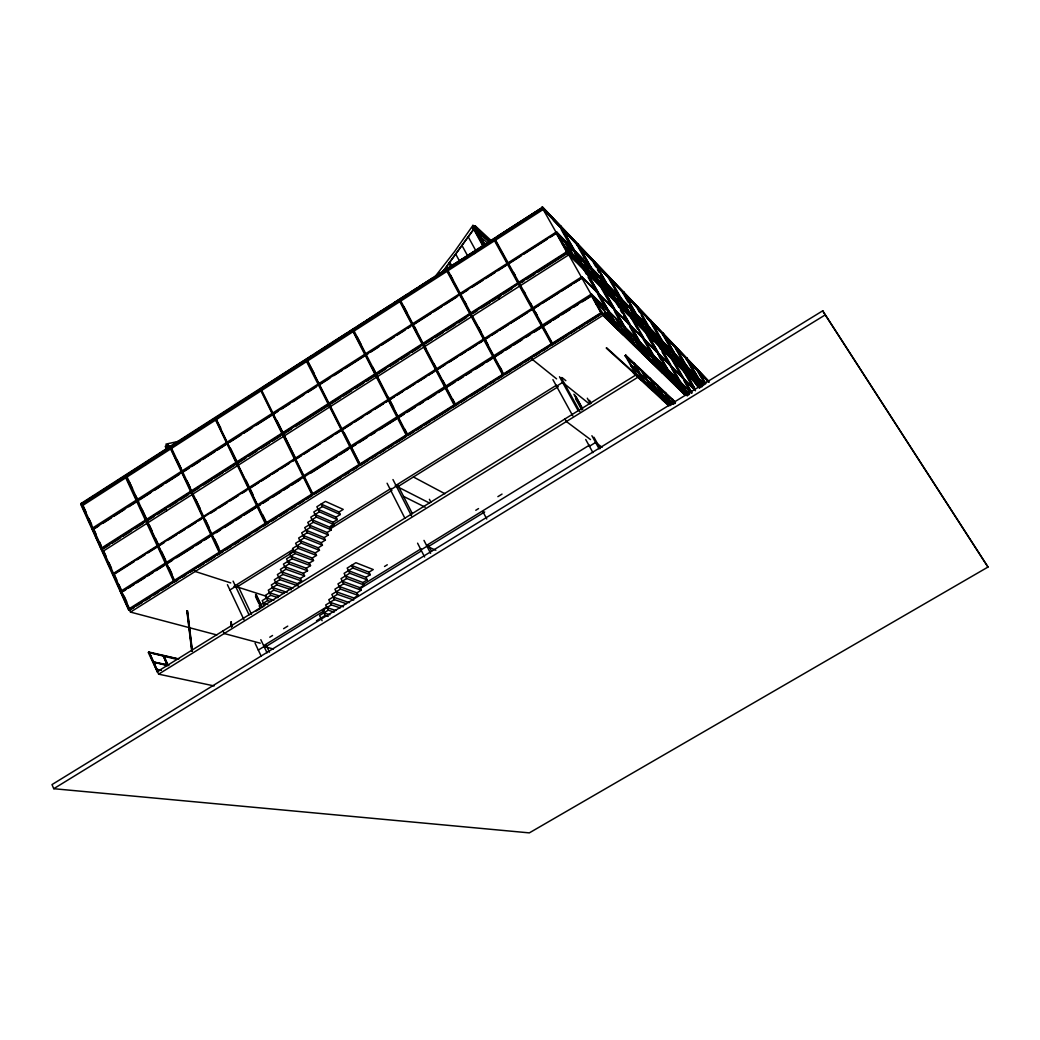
<?xml version="1.0" encoding="UTF-8"?>
<svg xmlns="http://www.w3.org/2000/svg" width="1040" height="1040" viewBox="0 0 1040 1040"><rect width="100%" height="100%" fill="white"/><g stroke="black" fill="none" stroke-linecap="round" stroke-linejoin="round"><path stroke-width="1.5" d="M489.814 240.682L472.953 225.355L454.441 251.745L435.11 276.549M474.487 228.163L443.157 271.271L474.487 228.163L472.953 225.355M474.825 228.384L489.359 241.54M606.567 347.724L658.06 394.381L652.951 390.403M475.189 225.81L472.264 227.708L473.798 230.503L476.723 228.618L475.189 225.81L491.881 241.228M482.56 245.401L473.226 228.397L475.02 227.24L484.354 244.244M483.067 245.297L473.746 228.306L475.241 228.02M451.165 267.423L448.851 263.159L450.359 262.847M542.438 208.104L81.458 504.491L81.003 503.516L542.269 207.519M542.555 207.116L708.396 380.952L542.555 207.116L541.684 207.675L546.637 213.174M129.87 610.129L128.544 609.752L80.756 504.309L95.251 494.962M99.346 492.336L112.97 483.574M115.7 481.819L156.585 455.533M159.302 453.778L261.287 388.843M262.886 387.166L286.052 372.268M288.782 370.526L303.771 360.88M311.948 355.628L305.617 359.71L359.333 465.283M314.665 353.873L329.667 344.227M332.384 342.472L347.373 332.839M350.103 331.084L355.55 327.574M358.28 325.819L363.727 322.322M366.457 320.567L373.269 316.186M375.999 314.431L390.988 304.798M393.718 303.043L407.342 294.281M410.072 292.526L416.884 288.145M419.614 286.39L433.238 277.628M437.32 275.002L450.957 266.227M453.674 264.485L494.936 238.615M497.289 236.431L540.904 208.39M82.121 504.27L81.328 504.777L80.964 503.958L81.744 503.451L129.922 609.713L129.129 610.207L120.406 590.967L121.316 590.72M542.152 208.494L543.01 207.935M86.164 502.086L82.069 504.712L80.756 504.309M92.976 497.705L103.883 490.685M107.978 488.059L118.872 481.052M121.602 479.297L133.874 471.406M136.604 469.651L148.863 461.773M151.593 460.018L162.5 453.011M165.23 451.256L167.947 449.501M170.677 447.746L177.489 443.365M180.219 441.61L192.491 433.732M195.208 431.977L206.115 424.957M210.21 422.331L221.117 415.324M223.834 413.569L236.106 405.678M238.836 403.923L249.743 396.916M253.825 394.29L257.92 391.664M267.462 385.528L279.734 377.637M282.451 375.882L293.358 368.875M297.453 366.249L308.36 359.229M311.077 357.487L323.349 349.596M326.079 347.841L336.986 340.834M341.068 338.195L351.975 331.188M354.705 329.433L366.964 321.555M369.694 319.8L380.601 312.78M384.696 310.154L395.59 303.147M402.415 298.766L410.592 293.501M413.322 291.759L424.216 284.739M428.311 282.113L439.218 275.106M441.948 273.351L444.665 271.596M448.76 268.97L454.207 265.46M456.937 263.705L467.844 256.698M471.939 254.072L482.833 247.052M485.563 245.31L497.835 237.419M500.565 235.664L512.824 227.773M515.554 226.031L526.461 219.011M530.543 216.385L541.45 209.378M82.29 505.752L543.27 209.443L708.448 381.927M559.637 226.421L560.482 225.888L618.956 329.303L618.345 329.68M559.598 226.681L560.612 226.044M559.962 227.058L560.963 226.421L618.826 328.835L617.786 329.485M560.924 226.681L560.092 227.227L553.358 220.194M92.222 528.268L556.14 232.141M704.314 384.215L556.426 231.751L555.568 232.31L556.023 233.129M703.612 383.747L556.894 232.583L92.56 529.529L92.183 528.697M94.666 528.593L98.761 525.967M102.856 523.341L111.059 518.102M113.802 516.347L124.735 509.353M128.83 506.74L137.033 501.488M139.776 499.746L150.709 492.752M154.804 490.126L163.007 484.887M165.737 483.132L179.413 474.396M183.508 471.77L188.981 468.273M191.711 466.531L199.914 461.279M202.657 459.537L214.955 451.659M217.685 449.917L225.888 444.665M229.996 442.052L240.929 435.058M243.659 433.303L251.862 428.064M255.957 425.438L277.836 411.45M281.931 408.837L290.134 403.585M292.877 401.843L303.81 394.849M307.905 392.223L316.108 386.984M318.838 385.229L329.784 378.235M333.879 375.609L342.082 370.37M344.812 368.628L368.056 353.756M370.786 352.014L378.989 346.775M381.719 345.02L394.03 337.155M396.76 335.4L404.963 330.161M407.693 328.419L410.436 326.664M414.531 324.038L430.937 313.547M433.667 311.805L441.87 306.553M444.6 304.811L456.911 296.946M459.641 295.191L467.844 289.952M471.939 287.326L482.885 280.332M485.615 278.59L495.183 272.467M497.913 270.725L506.116 265.473M508.846 263.731L521.157 255.866M523.887 254.111L547.131 239.252M549.861 237.497L555.334 234.013M93.158 530.426L101.348 548.938L93.054 530.634L93.964 530.4L93.054 530.634M557.284 233.675L557.037 234.507L557.284 233.675L704.145 384.852M699.933 387.829L567.229 253.006L556.751 234.182L557.349 233.792L568.1 252.46L700.687 387.322M557.57 234.013L556.751 234.182M701.987 385.775L561.886 243.113L570.102 251.706M562.159 243.607L562.406 242.775M700.713 386.685L565.903 250.237L575.289 260M566.176 250.744L566.423 249.912M577.59 243.815L576.602 244.439L577.928 244.166L635.037 344.968L634.452 345.332M577.07 244.959L577.889 244.426M101.27 548.223L566.956 251.628M566.761 252.174L567.632 251.628L700.297 386.659M101.803 548.821L567.619 252.018L567.229 252.616M101.725 549.224L567.515 252.629M567.229 253.006L568.1 252.46M103.714 548.548L109.187 545.064M111.93 543.309L120.146 538.083M122.876 536.341L131.092 531.115M135.2 528.489L143.416 523.263M146.159 521.521L154.375 516.282M157.105 514.54L165.321 509.314M169.429 506.701L177.645 501.462M180.388 499.72L188.604 494.494M191.347 492.752L199.563 487.513M203.671 484.9L211.887 479.674M214.617 477.932L222.833 472.693M225.576 470.951L235.157 464.854M237.9 463.112L246.116 457.873M248.846 456.131L257.062 450.905M261.17 448.292L269.386 443.053M272.129 441.311L280.345 436.085M283.088 434.343L291.304 429.104M295.412 426.491L340.587 397.722M343.33 395.98L351.546 390.754M355.654 388.128L363.87 382.902M366.613 381.16L374.829 375.934M377.559 374.179L385.775 368.953M389.883 366.34L398.099 361.101M400.842 359.359L409.058 354.133M411.801 352.391L420.004 347.152M424.112 344.539L432.328 339.313M435.071 337.571L443.287 332.332M446.03 330.59L455.611 324.493M458.354 322.751L466.57 317.512M473.408 313.157L477.516 310.544M481.624 307.931L489.84 302.692M492.583 300.95L500.799 295.724M503.542 293.982L511.745 288.743M521.339 282.646L524.069 280.904M526.812 279.162L535.028 273.923M537.771 272.181L566.527 253.877M574.054 249.925L573.209 250.471L570.999 248.196M573.664 251.264L574.509 250.731M102.947 551.33L568.828 254.813M575.406 252.369L574.808 252.746L590.941 269.347M576.264 261.794L576.875 261.417L566.514 243.204L565.903 243.594L568.243 247.741M592.722 261.274L593.684 260.663M593.047 261.612L594.009 261.001L650.078 359.619L649.506 359.983M593.177 261.768L593.983 261.261M584.155 269.854L585.013 269.308M584.61 270.66L585.468 270.127M589.914 267.657L590.746 267.124M590.369 268.437L591.188 267.917M113.412 573.287L112.996 574.639M694.005 388.986L581.737 276.666L580.866 277.225L581.334 278.057L582.205 277.498L695.487 390.767M113.126 574.379L581.997 278.044L573.781 283.244M113.737 574.561L134.277 561.548M137.02 559.819L145.236 554.619M147.966 552.877L164.398 542.477M168.506 539.877L176.722 534.677M179.465 532.935L184.938 529.477M187.681 527.735L195.884 522.535M198.627 520.806L201.37 519.064M210.951 513.006L216.424 509.535M219.167 507.793L227.383 502.593M230.126 500.864L238.329 495.664M242.437 493.064L246.545 490.464M249.288 488.722L258.869 482.651M261.612 480.922L269.828 475.722M272.558 473.98L278.044 470.522M280.774 468.78L288.99 463.58M293.098 460.98L301.314 455.78M304.057 454.051L309.53 450.58M312.273 448.838L320.489 443.638M324.597 441.038L332.813 435.838M335.543 434.109L341.029 430.638M343.759 428.909L351.975 423.696M354.718 421.967L362.934 416.767M367.042 414.167L371.15 411.567M375.258 408.967L383.474 403.754M386.204 402.025L394.42 396.825M397.163 395.096L402.636 391.625M406.744 389.025L414.96 383.825M417.703 382.083L425.919 376.883M428.649 375.154L434.122 371.683M436.865 369.941L445.081 364.741M449.189 362.141L457.405 356.941M460.148 355.212L465.621 351.741M468.364 350.012L476.567 344.799M479.31 343.07L482.053 341.341M486.161 338.741L488.891 336.999M491.634 335.27L497.107 331.799M499.85 330.07L508.066 324.87M510.809 323.128L527.228 312.728M531.336 310.128L539.552 304.928M542.295 303.186L558.727 292.786M561.457 291.057L571.051 284.986M593.593 279.396L594.178 279.019L584.051 261.261L583.466 261.638L591.864 276.497M600.08 278.707L600.652 278.356L610.545 295.672L609.973 296.036M608.049 276.991L608.842 276.497L663.52 372.697L662.727 373.191L641.706 352.768M608.972 276.653L608.036 277.251L619.996 298.311M608.348 277.576L609.284 276.978M609.258 277.238L608.478 277.732L599.742 268.606M600.626 286.585L601.458 286.052M606.567 283.439L605.761 283.946L603.499 281.619M120.51 590.746L129.22 609.752L601.926 312.715L601.302 313.105M591.136 293.761L590.889 294.606L591.136 293.761L691.691 393.12L650.234 320.567M601.081 287.365L601.913 286.845M623.558 335.14L601.302 313.521L590.603 294.281L591.214 293.891L602.186 312.962L687.375 395.928M591.422 294.099L121.212 590.954M606.19 284.713L606.996 284.206M120.653 591.526L121.446 591.019M590.811 294.892L591.695 294.333M121.03 592.371L592.163 295.178L690.989 392.73M123.149 591.422L125.892 589.693M128.635 587.964L134.108 584.506M136.851 582.777L145.08 577.59M147.823 575.861L153.309 572.403M156.052 570.674L164.268 565.487M168.389 562.887L172.497 560.3M176.605 557.7L193.063 547.326M195.793 545.597L201.279 542.139M204.022 540.41L209.508 536.952M216.359 532.623L220.467 530.036M224.588 527.436L232.804 522.249M235.547 520.52L241.033 517.062M243.776 515.333L260.221 504.959M262.964 503.23L268.45 499.772M272.558 497.172L280.787 491.985M283.53 490.256L289.016 486.798M291.759 485.069L299.975 479.882M310.947 472.966L328.77 461.721M331.5 459.992L336.986 456.534M339.729 454.805L347.958 449.618M350.701 447.889L356.174 444.431M358.917 442.702L367.146 437.515M371.254 434.928L375.375 432.328M379.483 429.728L395.928 419.354M398.671 417.625L404.157 414.167M406.9 412.438L415.129 407.251M419.237 404.664L423.345 402.064M427.466 399.477L435.682 394.277M438.425 392.548L443.911 389.09M446.654 387.361L454.883 382.174M457.613 380.445L463.099 376.987M465.842 375.258L471.328 371.8M475.436 369.213L483.665 364.026M486.408 362.297L491.894 358.839M494.624 357.11L502.853 351.91M505.596 350.181L511.082 346.723M513.825 344.994L522.041 339.807M526.162 337.22L530.27 334.62M534.378 332.033L550.836 321.659M553.579 319.93L559.052 316.472M561.795 314.73L570.024 309.543M574.132 306.956L578.253 304.356M582.361 301.769L590.59 296.582M608.244 287.105L608.803 286.741L618.41 303.667L617.656 303.836L618.228 303.485M597.948 294.281L598.806 293.748M598.416 295.1L599.274 294.554M596.375 303.069L596.128 303.901L596.375 303.069L689.442 394.55M628.147 302.198L622.596 292.448L623.506 291.876M676.156 386.243L676.936 385.762L623.376 291.707L622.609 292.188L623.779 292.435M687.44 395.187L599.95 310.687L686.53 394.498M616.239 302.432L617.058 301.925M620.802 299.416L621.582 298.922M128.739 609.362L129.545 608.855M600.821 312.663L601.718 312.117L686.959 395.187M128.544 609.752L129.506 609.154M124.878 475.943L173.719 581.373L175.266 580.944M169.988 447.551L219.323 552.708L220.857 552.292M214.929 418.652L265.369 523.77L266.37 523.146L215.345 417.768L220.792 428.129M260.299 389.48L311.883 494.546L313.391 494.143M358.839 465.036L360.334 464.646L344.292 432.926M352.378 330.278L406.276 435.227L407.758 434.85M399.1 300.235L454.181 405.119L455.637 404.755M446.264 269.906L502.567 374.712L504.01 374.361M493.506 238.901L551.434 344.006L552.487 343.343L494.533 238.238M621.218 300.17L622.011 299.676M616.681 303.212L617.487 302.705M601.302 313.521L602.186 312.962M131.235 609.258L133.978 607.542M136.721 605.813L142.22 602.368M144.963 600.639L150.449 597.194M153.192 595.465L158.691 592.02M161.434 590.291L169.663 585.117M173.784 582.53L177.905 579.943M182.013 577.356L186.134 574.769M190.255 572.182L194.363 569.595M198.484 567.008L203.97 563.563M206.713 561.834L214.955 556.66M217.698 554.944L223.184 551.486M225.927 549.77L231.426 546.312M234.169 544.596L239.655 541.138M242.398 539.422L250.64 534.248M254.748 531.661L258.869 529.074M262.99 526.487L268.476 523.029M271.219 521.313L276.718 517.855M279.461 516.139L287.69 510.965M290.433 509.236L295.932 505.791M298.675 504.062L304.161 500.617M306.904 498.888L312.39 495.443M315.146 493.714L331.604 483.366M335.725 480.779L341.211 477.334M343.954 475.605L349.453 472.16M352.196 470.431L357.682 466.986M360.425 465.257L368.667 460.083M371.41 458.367L376.896 454.909M379.639 453.193L385.138 449.735M387.881 448.019L393.367 444.561M396.11 442.845L405.717 436.8M408.46 435.084L413.959 431.626M416.702 429.91L422.188 426.452M424.931 424.736L430.417 421.278M433.173 419.562L449.631 409.214M452.387 407.485L457.873 404.04M460.616 402.311L466.102 398.866M470.223 396.279L486.694 385.931M489.437 384.202L494.923 380.757M497.666 379.028L503.165 375.583M505.908 373.854L511.394 370.409M514.137 368.68L522.379 363.506M525.122 361.79L530.608 358.332M534.729 355.745L538.837 353.158M542.958 350.571L547.079 347.984M551.2 345.397L567.658 335.049M570.414 333.333L575.9 329.875M578.643 328.159L584.129 324.701M586.872 322.985L600.6 314.353M607.893 311.337L608.504 310.96L607.685 311.506M709.176 382.187L542.347 207.805L81.536 504.114L130.494 612.092L602.94 315.367L685.412 395.46M608.14 312.338L609.011 311.792M614.12 310.427L614.965 309.907M614.575 311.22L615.407 310.7M625.885 311.272L625.326 311.623L621.361 304.655M609.947 321.516L610.558 321.126L599.989 302.549L599.378 302.926L600.977 305.76M625.508 311.805L626.067 311.454L616.382 294.541L618.995 300.469M630.76 310.245L640.237 326.755M636.454 306.657L637.208 306.189L688.09 395.096M616.187 319.514L616.772 319.137L627.107 337.246L626.509 337.623M636.454 306.917L637.351 306.358M636.727 307.203L637.624 306.644M637.611 306.904L636.87 307.372L623.025 292.916M318.11 509.288L336.076 517.14L340.275 514.514L322.4 506.597L313.833 511.979L316.329 517.036L334.321 524.745L330.122 527.371L312.039 519.727M315.081 514.501L333.099 522.262L337.298 519.623L319.371 511.823L310.791 517.192L313.287 522.262L331.344 529.854L327.145 532.48L308.997 524.94M635.089 314.119L635.856 313.638M631.072 317.486L631.852 316.992M635.505 314.86L636.272 314.379M631.501 318.24L632.281 317.746M316.329 517.036L307.762 522.405L310.245 527.475L328.367 534.963L324.168 537.589L305.968 530.153M617.474 328.848L618.332 328.315M632.788 319.202L623.935 302.315M617.448 329.16L618.488 328.51M632.957 319.384L624.117 302.497M617.942 329.68L618.8 329.134M623.636 327.236L624.481 326.716M313.287 522.262L304.72 527.618L307.216 532.701L325.39 540.085L321.191 542.698L302.926 535.366M624.091 328.042L624.936 327.522M629.447 325.728L630.266 325.221M629.889 326.508L630.708 326.001M310.245 527.475L301.691 532.831L304.174 537.914L322.426 545.194L318.214 547.807L299.897 540.592M322.4 506.597L321.152 504.075L339.04 512.031L343.252 509.405L325.442 501.384L316.862 506.753L319.371 511.823M307.216 532.701L298.649 538.044L301.132 543.127L319.449 550.303L315.237 552.916L296.855 545.805M649.662 320.71L650.533 320.151L692.016 392.756M649.922 320.983L650.806 320.437M650.065 321.152L650.39 319.995L649.662 320.45L668.798 354.211M304.174 537.914L295.62 543.257L298.103 548.353L316.472 555.412L312.26 558.025L293.813 551.018M632.086 335.179L632.658 334.815L642.746 352.482L642.174 352.846M301.132 543.127L292.578 548.47L295.061 553.566L313.495 560.534L309.296 563.134L290.784 556.231M233.935 586.43L293.202 549.445M330.421 526.227L391.066 488.397M395.2 485.81L556.465 385.203M648.7 328.12L649.454 327.652M229.918 589.966L235.599 586.417L266.435 596.297M390.442 489.827L396.331 486.161L429.598 503.1M556.543 386.217L562.627 382.421L589.095 403.728M649.103 328.835L649.857 328.367M298.103 548.353L289.536 553.683L292.019 558.792L310.518 565.643L306.319 568.243L287.742 561.457M645.918 331.305L645.58 332.527L646.347 332.046M236.574 587.262L294.307 551.252M330.057 528.97L391.924 490.386M398.801 486.096L558.285 386.646M295.061 553.566L286.507 558.896L288.977 564.005L307.541 570.752L303.342 573.352L284.713 566.67M647.322 333.957L638.482 317.291L639.483 320.32M633.217 344.162L634.062 343.642M633.204 344.461L634.218 343.837M633.516 344.773L634.53 344.136M633.672 344.968L634.517 344.448L577.447 243.646L576.628 244.179L584.571 258.531M638.768 342.147L639.587 341.64M292.019 558.792L283.465 564.109L285.948 569.231L304.564 575.861L300.365 578.461L281.671 571.883M640.029 342.42L639.21 342.927L626.262 330.174M639.886 342.875L640.458 342.524L650.26 359.788L649.675 360.152M643.994 340.249L644.787 339.755M644.436 341.003L645.229 340.509M288.977 564.005L280.436 569.322L282.906 574.444L301.587 580.983L297.388 583.583L278.629 577.096M157.326 671.762L148.33 652.587L149.253 652.314L157.898 671.398L157.326 671.762L148.915 652.041L178.867 658.97M625.755 355.199L625.508 356.044L625.755 355.199L675.532 402.246M636.142 374.959L625.209 355.719L625.846 355.329L636.766 374.569L635.947 374.777L636.571 374.387M149.149 652.561L177.047 659.412M662.259 333.606L662.974 333.164L694.915 388.869M662.259 333.866L663.117 333.333M662.519 334.126L663.377 333.593L695.149 389.116M663.364 333.853L662.649 334.295L674.687 346.853L674.999 345.748L674.687 346.853M285.948 569.231L277.394 574.548L279.864 579.657L298.61 586.092M654.225 340.964L645.489 324.493L648.752 331.487M658.45 338.702L667.537 354.484M282.906 574.444L274.365 579.761L276.835 584.883L291.291 589.745M661.661 341.458L662.402 341.003L662.064 342.16M279.864 579.657L271.336 584.974L273.793 590.096L283.946 593.45M658.554 345.41L659.308 344.942M658.97 346.125L659.724 345.657M276.835 584.883L268.294 590.187L270.751 595.322L278.031 597.662M672.269 404.092L630.565 365.04L673.673 404.404M166.868 664.651L163.462 655.603L168.09 665.743M153.465 662.09L167.258 665.574M162.903 655.954L163.8 655.681L167.765 664.378M630.864 365.56L672.776 403.78M634.387 363.376L633.776 363.753L642.109 378.521M660.803 347.646L652.314 331.526L660.959 347.815M664.963 345.384L665.626 345.228L673.946 360.997M273.793 590.096L265.265 595.4L267.709 600.535L270.634 601.458M648.128 358.657L648.947 358.15M648.128 358.956L649.103 358.345M648.427 359.255L649.402 358.644M653.12 356.291L653.913 355.797M648.583 359.45L649.402 358.943L593.554 260.494M657.826 354.042L658.593 353.561M654.342 356.551L653.549 357.058L640.315 344.019M270.751 595.322L262.223 600.613L264.68 605.748M658.242 354.783L659.022 354.302M654.537 357.318L655.083 356.98L664.677 373.841L664.118 374.179M674.544 346.684L675.376 346.164M670.046 404.573L634.764 372.489L670.956 405.184M267.709 600.535L259.194 605.826L260.416 608.4L256.152 611.039M156.858 669.565L159.536 670.553M156.988 671.684L157.898 671.398M669.773 405.522L636.363 374.673L157.443 671.541L158.626 674.154L214.136 685.932M261.482 607.737L263.614 606.411M674.037 354.185L674.752 353.743M158.626 674.154L637.832 377.273L668.785 405.795M674.427 354.874L675.155 354.419M661.401 364.104L671.047 380.926M671.333 358.371L672.074 357.916L671.736 359.086M677.521 358.293L686.179 373.425M673.803 360.854L665.47 345.072M677.664 358.436L686.322 373.568M644.8 381.992L644.189 382.382L633.581 363.571L634.205 363.194L644.995 382.174L644.371 382.551M662.285 372.424L663.078 371.93M662.285 372.723L663.234 372.125M666.744 369.72L667.524 369.239M670.969 367.172L671.736 366.704M686.634 357.942L685.815 358.449L686.868 358.189L702.455 385.008M662.571 372.996L663.52 372.398M667.953 369.993L667.173 370.474L655.824 359.294M671.385 367.9L672.139 367.432M686.179 358.852L686.868 358.436M670.774 375.141L668.811 370.539L677.807 387.504M663.949 374.023L664.508 373.672L654.914 356.811L656.76 361.374M668.98 370.695L668.278 370.877M348.465 570.674L365.976 577.343L370.253 574.717L352.807 567.983L344.11 573.352L346.671 578.526L364.234 585.052L359.97 587.678L342.316 581.217M345.384 575.939L362.973 582.517L367.237 579.878L349.739 573.261L341.042 578.63L343.59 583.804L361.218 590.213L356.954 592.839L339.248 586.482M658.047 385.619L657.462 385.983L667.693 404.066L668.291 403.702L657.878 385.45L657.28 385.827L667.693 404.066M652.795 389.376L652.184 389.753L652.977 389.545L642.317 370.825L641.706 371.202L652.366 389.935M346.671 578.526L337.974 583.895L340.522 589.082L358.215 595.387L353.951 598L336.18 591.76M683.514 370.747L684.242 370.305M683.917 371.449L684.632 370.994M674.96 377.468L684.398 393.9M343.59 583.804L334.906 589.173L337.454 594.36L353.73 600.028M689.507 370.604L698.126 385.554M690.131 370.448L695.812 381.524M340.522 589.082L331.838 594.438L334.386 599.625L346.255 603.681M696.826 369.707L697.489 369.291L705.874 383.63M352.807 567.983L351.533 565.396L368.992 572.182L373.256 569.556L355.888 562.705L347.178 568.087L349.739 573.261M697.632 369.46L696.826 369.954L704.847 383.903M697.047 370.188L697.853 369.681M697.866 369.928L697.19 370.344L690.586 363.454M683.501 379.678L684.242 379.223L683.904 380.38M680.485 382.031L680.134 383.24L680.901 382.772M675.727 385.489L676.507 385.008M337.454 594.36L328.77 599.703L331.305 604.903L340.249 607.893M675.727 385.788L676.663 385.203M665.509 392.626L664.911 392.99L671.138 403.975M676 386.048L676.936 385.476L623.805 292.175L622.596 292.448M269.789 637.195L272.545 635.492M283.608 628.68L287.755 626.119M384.527 566.488L387.296 564.785M475.774 510.276L478.53 508.573M497.887 496.652L502.034 494.091M659.958 396.929L660.738 396.721L650.208 378.248L649.597 378.612L659.958 396.929L660.556 396.552M681.486 383.903L688.142 394.316M681.642 384.059L688.298 394.459M334.386 599.625L325.702 604.981L328.237 610.181L334.217 612.131M692.159 379.496L684.073 364.221M692.302 379.639L683.579 364.52L689.962 375.557M697.84 377.533L697.151 377.949L685.802 358.202M263.718 645.658L327.197 606.58M363.077 584.493L421.031 548.808M426.543 545.415L589.381 445.172M697.528 378.612L698.217 378.196M331.305 604.903L322.634 610.246L325.169 615.459L328.172 616.408M258.297 650.078L264.056 646.529L273.442 649.012M421.018 549.913L426.972 546.247L435.838 550.238M589.433 446.251L595.608 442.455L602.108 447.317M266.318 646.334L324.363 610.61M358.917 589.355L421.109 551.07M428.025 546.819L484.679 511.953M328.237 610.181L319.566 615.511L322.101 620.724M672.178 399.802L672.75 399.451L675.064 403.52M701.558 382.213L702.598 385.138M316.498 620.789L325.169 615.459M707.382 380.965L708.383 380.705L707.603 381.199M822.679 310.83L52 784.589L53.755 788.71L529.321 832.884L988 567.047L822.679 310.83L988 567.047M53.755 788.71L825.162 314.938M179.491 441.129L165.945 444.119L167.284 446.94L171.808 445.991M167.284 446.94L171.808 445.965M161.369 670.072L156.13 669.344L160.875 670.371M169.091 665.106L152.75 661.869L167.739 665.275M148.434 652.353L177.97 658.957M130.494 612.092L216.866 634.959M260.234 643.188L224.198 633.529L222.976 630.916M130.117 609.31L128.804 608.946L601.393 312.481M120.406 590.967L121.316 591.266M113.282 573.547L581.438 277.043M263.445 603.174L267.852 604.552M266.487 597.961L273.793 600.288M230.75 582.92L195.169 571.467L193.973 568.906M323.895 612.846L329.914 614.783M269.529 592.748L279.721 596.063M326.963 607.581L335.946 610.532M272.558 587.535L287.079 592.345M92.677 529.256L92.846 528.463M330.044 602.303L343.46 606.827M275.6 582.322L292.968 588.198M333.112 597.038L349.453 602.654M81.003 503.516L82.316 503.919L86.307 512.694M126.425 475.566L174.681 580.762M166.946 447.707L165.932 447.265L167.609 446.186L168.623 446.615M168.077 446.758L166.478 447.135L167.076 447.395M170.95 446.927L220.298 552.097M403.481 496.353L425.217 507.234M413.387 476.97L444.925 493.727M353.379 329.628L407.29 434.577M400.101 299.585L455.208 404.469M590.512 439.569L566.384 421.538L564.954 418.925M556.582 378.872L532.545 359.58L531.154 357.032M562.068 377.585L565.838 380.653M447.291 269.256L503.607 374.062M633.685 372.749L641.004 379.379M645.801 383.721L650.598 388.063M661.388 397.839L669.773 405.444M474.513 228.735L489.047 241.891M606.242 348.088L642.174 380.64M648.154 386.061L650.676 388.349M633.373 373.087L640.575 379.613M647.881 386.243L650.286 388.414M662.116 398.905L668.265 404.703M661.817 399.243L664.235 401.427M477.386 233.779L486.941 242.528M473.226 228.397L473.967 229.073M634.764 372.489L670.449 405.496M630.565 365.04L671.996 403.611M625.209 355.537L674.778 402.064M625.209 355.719L675.051 402.545M601.51 312.819L685.62 394.667M601.978 313.495L129.259 609.96L82.043 505.986M620.841 332.137L623.09 334.321M652.483 362.895L657.566 366.912L647.699 349.674L647.127 350.025L650.858 356.59M677.313 387.374L685.451 395.278M673.062 381.901L676.533 385.294M669.773 375.817L672.074 378.079M682.474 388.258L685.945 391.651M605.423 313.001L628.628 335.725M658.814 365.287L679.705 385.736M684.346 390.286L686.673 392.561M676.988 379.314L679.289 381.576M620.828 324.129L623.129 326.391M664.573 367.263L666.874 369.525M592.41 296.842L600.275 304.59M668.252 371.54L674.739 377.923M617.409 302.835L631.072 316.719M675.48 361.868L687.999 374.608M567.424 252.317L699.257 386.308M567.84 253.279L575.458 261.014M621.946 308.23L628.784 315.172M679.094 366.249L687.752 375.05M609.505 291.772L611.78 294.099M638.989 321.906L642.395 325.377M666.198 349.713L669.604 353.197M678.678 362.466L682.071 365.937M688.883 372.892L693.42 377.52M593.905 276.029L612.04 294.554M643.773 326.976L659.646 343.187M666.445 350.142L669.838 353.613M678.912 362.869L682.305 366.353M689.104 373.295L701.584 386.035M562.406 239.824L578.123 255.853M578.24 256.1L585.026 263.068M597.142 275.418L619.073 297.96M632.515 311.883L653.432 333.281M668.694 349.076L687.908 368.836M561.561 239.161L571.727 249.613M597.727 276.315L610.155 289.094M613.548 292.578L627.107 306.514M632.762 312.325L648.583 328.588M653.107 333.229L663.273 343.681M668.928 349.492L698.321 379.691M561.145 228.332L568.581 236.093M579.215 247.195L592.111 260.65M609.596 278.902L614.068 283.569M646.763 317.707L659.503 331.006M675.727 347.945L682.006 354.484M698.243 371.449L704.574 378.053M697.346 369.824L705.367 383.76M701.428 382.07L703.066 384.839M686.491 357.773L702.702 385.931M686.335 358.319L701.597 384.891M699.465 382.239L701.077 385.034M701.896 386.919L695.773 376.259L698.477 382.018M699.296 388.05L675.142 345.904L674.297 346.424L682.344 360.477M674.843 346.294L698.191 387.023M683.956 363.285L692.809 378.742M695.227 382.954L696.839 385.762M662.818 333.723L694.603 389.259M663.052 335.244L677.352 360.243M679.744 364.403L681.33 367.185M682.916 369.967L694.044 389.402M671.19 358.397L682.357 377.936M683.956 380.731L689.533 390.507M690.04 392.665L688.376 389.857L689.364 392.834M660.686 342.615L662.181 345.215M637.039 306.787L687.505 395.252M637.247 308.321L639.652 312.533M641.251 315.341L657.28 343.434M658.879 346.242L660.478 349.05M662.077 351.858L670.098 365.911M671.697 368.719L681.304 385.567M682.916 388.388L685.321 392.6M650.273 334.152L652.548 338.143M675.74 378.833L677.287 381.537M679.601 385.619L681.928 389.688M641.017 323.011L646.386 332.436M671.398 376.363L676.871 385.97M623.194 292.318L676.338 385.632M629.733 304.98L631.319 307.775M632.905 310.557L644.8 331.448M646.386 334.243L656.695 352.352M659.074 356.525L661.453 360.711M663.039 363.493L667.797 371.852M669.383 374.634L674.934 384.397M633.087 314.327L634.634 317.057M662.987 366.886L665.353 371.046M666.939 373.828L669.305 377.988M623.571 302.848L625.131 305.604M623.389 302.666L626.522 308.178M628.875 312.312L630.435 315.068M659.152 365.586L660.751 368.394M608.66 277.121L662.909 372.554M621.595 301.119L623.987 305.331M625.586 308.139L627.185 310.947M631.163 317.967L637.546 329.199M639.145 332.007L640.744 334.815M642.33 337.623L651.118 353.067M653.51 357.279L658.294 365.703M659.893 368.511L661.479 371.319M652.353 359.216L654.589 363.155M674.895 403.351L672.581 399.282L672.009 399.646L673.712 402.519M593.372 261.131L648.765 358.8M593.515 262.665L595.894 266.851M597.467 269.646L599.053 272.428M600.639 275.223L605.384 283.595M606.97 286.39L618.839 307.32M620.425 310.115L622.011 312.91M623.584 315.692L628.342 324.077M629.915 326.859L635.466 336.635M640.211 345.007L645.749 354.77M671.723 403.611L665.327 392.47L664.742 392.834L670.969 403.819M600.834 280.033L608.296 293.215M635.895 341.913L641.225 351.325M577.265 244.296L633.867 344.305M597.168 279.63L599.443 283.634M586.17 261.339L588.562 265.564M590.954 269.789L598.923 283.881M601.315 288.106L612.469 307.827M614.861 312.065L618.852 319.098M620.451 321.919L622.843 326.144M624.429 328.965L632.411 343.057M616.967 320.892L620.087 326.404M621.647 329.16L624.767 334.672M560.287 226.551L618.137 328.991M561.184 229.489L569.894 244.933M571.48 247.741L573.066 250.549M574.652 253.357L586.547 274.417M588.133 277.225L592.878 285.636M594.464 288.444L596.843 292.656M598.429 295.464L606.359 309.504M607.945 312.312L609.531 315.12M611.117 317.928L616.655 327.756M571.376 253.279L575.276 260.208M604.955 312.832L607.36 317.083M556.426 231.751L556.894 232.583M581.737 276.666L582.205 277.498M541.879 207.116L602.94 315.367M636.363 374.673L637.832 377.273M589.55 400.27L591.11 403.104M587.314 398.203L590.434 403.845M513.721 272.688L515.294 275.522M523.9 291.135L525.473 293.982M530.166 302.497L531.726 305.331M535.639 312.429L537.212 315.276M494.221 238.758L551.369 342.407M576.108 396.851L582.335 408.174M574.99 395.161L582.777 409.318M573.885 394.199L581.672 408.356M575.549 398.606L581.776 409.942M561.145 377.546L579.891 411.645M593.944 437.229L600.197 448.591M559.494 376.74L578.149 410.67M591.903 435.721L599.118 448.851M475.748 227.916L484.302 243.49M476.008 229.424L483.782 243.594M474.799 227.617L484.133 244.621M552.929 379.639L572.793 415.883M585.741 439.517L592.943 452.66M468.403 237.133L475.423 249.951M473.733 251.927L474.63 253.565M498.069 296.478L499.434 298.974M462.228 245.934L467.623 255.814M455.962 254.553L459.069 260.26M449.917 262.47L451.451 265.317M449.605 263.003L451.139 265.85M450.346 274.937L452.647 279.201M464.919 301.925L466.453 304.759M478.712 327.496L481.013 331.747M485.615 340.275L487.916 344.539M500.175 367.263L501.709 370.097M446.563 269.399L503.282 374.543M403.858 306.696L406.861 312.377M414.362 326.599L416.611 330.863M423.371 343.642L426.374 349.336M433.875 363.545L436.124 367.809M442.884 380.601L445.133 384.865M452.634 399.074L454.896 403.338M399.373 299.741L454.155 403.52M483.028 511.862L486.746 518.973M357.097 336.843L360.828 344.045M372.749 367.107L375.726 372.879M388.388 397.371L393.601 407.459M404.768 429.078L407.004 433.407M352.638 329.797L406.263 433.589M429.403 499.304L430.885 502.177M397.579 484.731L412.334 513.643M428.571 545.441L431.522 551.213M392.964 479.557L411.515 515.931M423.982 540.384L430.586 553.332M387.088 483.236L404.859 518.167M417.586 543.179L424.619 556.998M314.392 373.802L306.605 359.086L359.853 464.399M306.358 359.554L359.593 464.841M339.04 512.031L340.275 514.514M368.992 572.182L370.253 574.717M336.076 517.14L337.298 519.623M365.976 577.343L367.237 579.878M333.099 522.262L334.321 524.745M362.973 582.517L364.234 585.052M330.122 527.371L331.344 529.854M359.97 587.678L361.218 590.213M276.991 420.576L295.542 458.081M260.754 388.557L312.884 493.922M260.533 389.025L311.922 492.908M327.145 532.48L328.367 534.963M356.954 592.839L358.215 595.387M324.168 537.589L325.39 540.085M321.191 542.698L322.426 545.194M318.214 547.807L319.449 550.303M315.237 552.916L316.472 555.412M312.26 558.025L313.495 560.534M309.296 563.134L310.518 565.643M306.319 568.243L307.541 570.752M303.342 573.352L304.564 575.861M300.365 578.461L301.587 580.983M230.568 448.331L237.549 462.761M245.934 480.077L248.729 485.849M250.133 488.735L252.928 494.507M262.704 514.709L266.201 521.911M215.137 418.21L265.434 522.119M256.23 594.607L261.118 604.851M255.723 594.438L261.313 606.164M255.515 594.815L260.403 605.059M255.502 596.492L258.986 603.811M237.666 585.13L251.485 614.289M265.993 644.891L269.451 652.184M177.19 460.096L181.35 468.884M186.888 480.584L190.359 487.903M195.897 499.616L200.057 508.391M205.608 520.091L209.079 527.41M214.617 539.123L218.777 547.898M170.183 447.122L219.401 551.031M233.103 581.139L249.054 614.822M260.819 639.678L267.059 652.847M169.325 447.473L167.986 444.639L165.23 446.407L166.569 449.241M227.422 584.688L244.023 619.827M255.073 643.227L261.287 656.396M144.677 463.515L145.444 465.153M165.581 508.209L166.764 510.705M129.129 481.416L132.522 488.735M135.915 496.054L138.632 501.904M142.025 509.223L146.094 517.998M149.487 525.317L152.204 531.18M155.597 538.499L158.301 544.349M161.694 551.668L165.763 560.443M169.156 567.762L171.873 573.625M125.645 475.748L174.486 581.152M163.241 656.032L167.206 664.716M88.959 518.557L91.611 524.407M94.263 530.27L96.265 534.651M99.58 541.97L100.906 544.908M103.558 550.758L106.223 556.608M108.875 562.471L111.527 568.321M114.179 574.184L116.844 580.034M118.833 584.428L122.148 591.747M124.137 596.141L126.789 601.991M148.915 652.041L157.56 671.333M231.244 621.816L231.842 626.626M231.036 621.764L231.647 626.561M231.049 623.506L231.452 626.717M230.841 623.454L231.244 626.652M187.525 610.792L192.361 650.845M187.304 610.727L192.14 650.793M187.109 610.883L191.945 650.949M186.888 610.831L191.724 650.884M671.827 351.598L680.719 367.042L671.827 351.598M686.556 365.898L686.244 367.016L686.556 365.898M695.864 382.135L695.539 383.24L695.864 382.135"/></g></svg>
